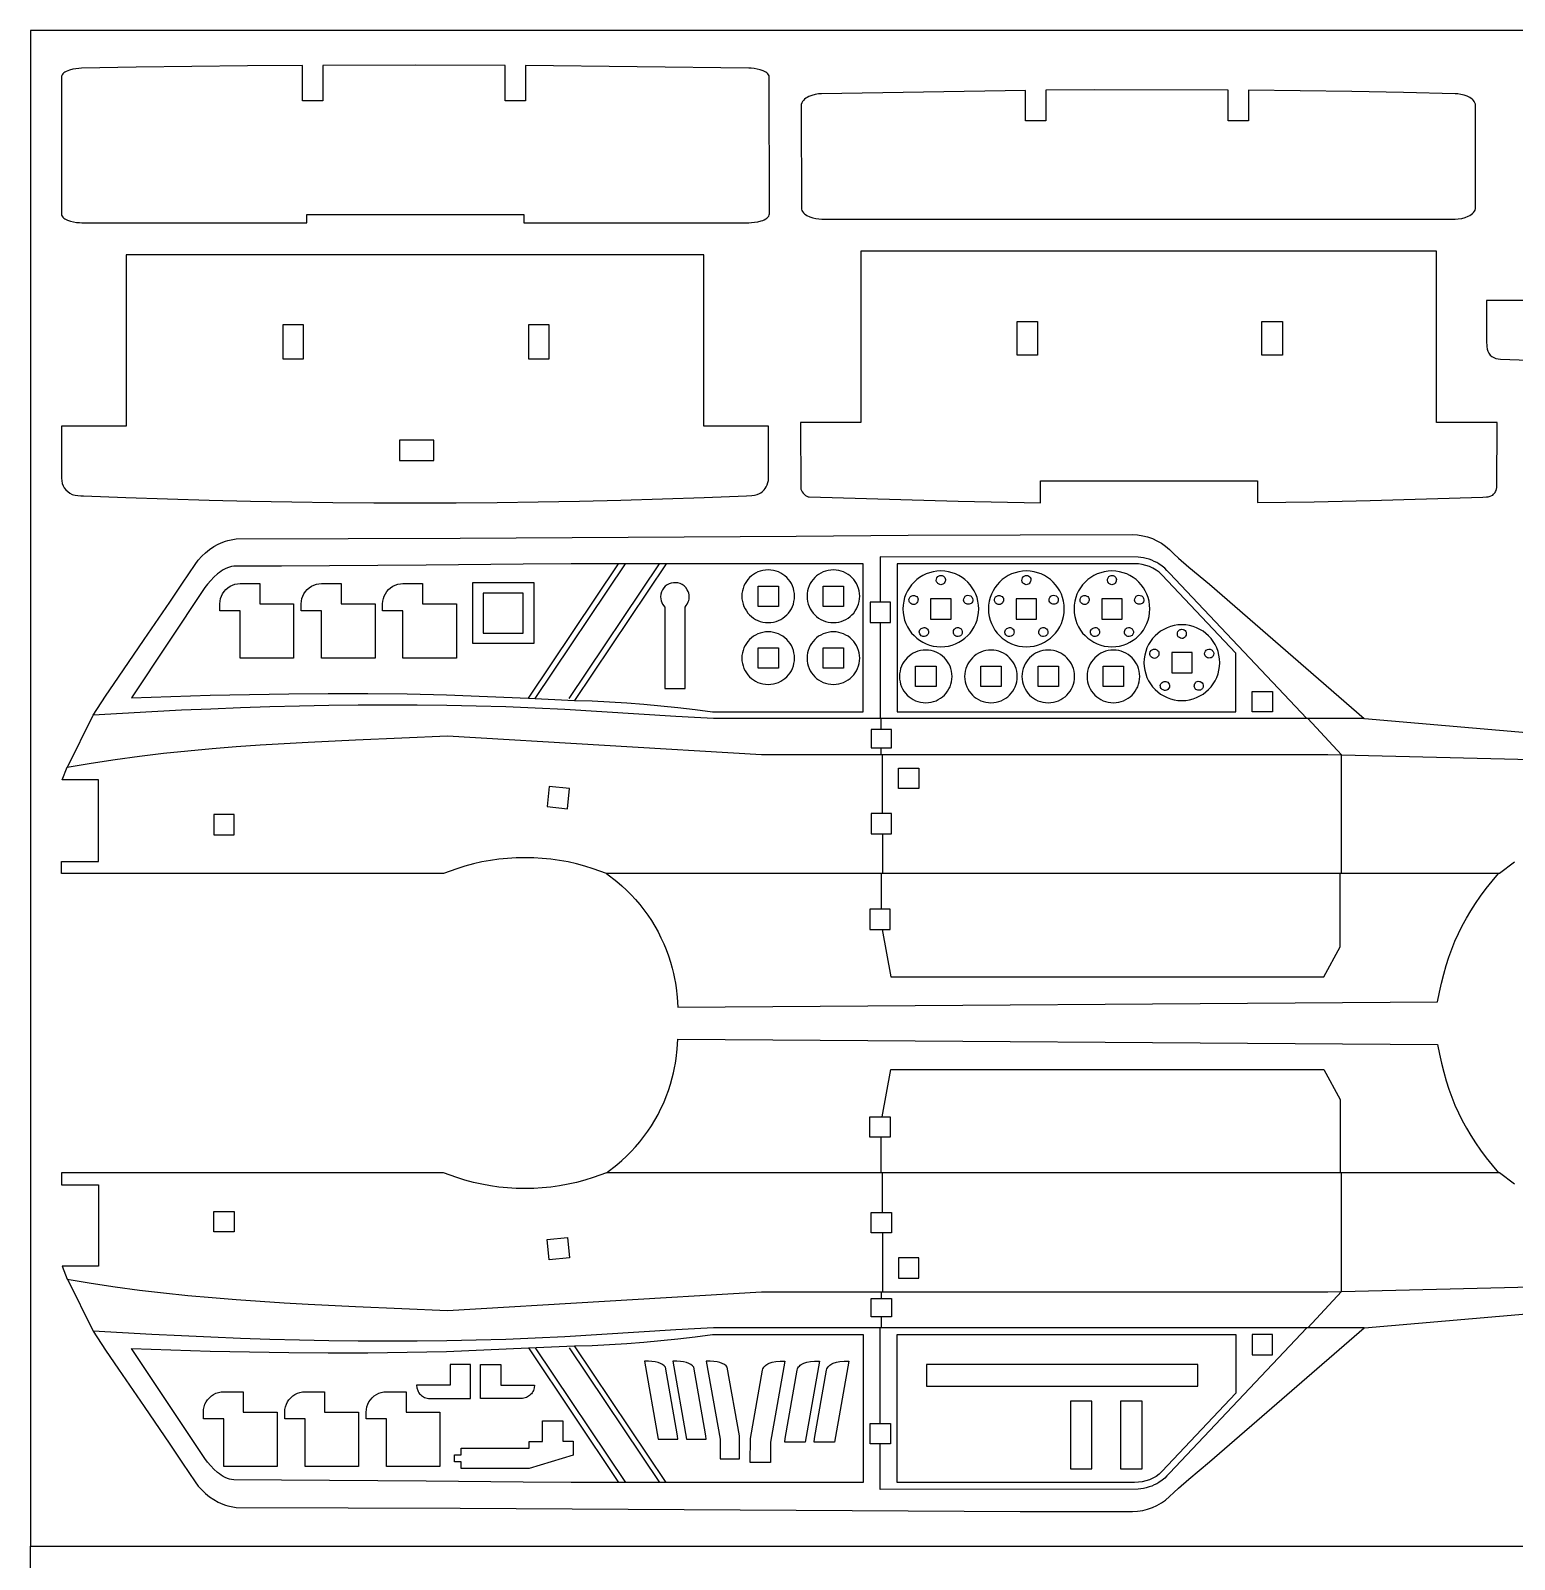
# Model space of a CAD drawing. Extents: x 592 to 1172, y 617 to 997.
# Drawn here: x 591.8 to 777.8, y 805.8 to 997.5 of the extents above; entities that cross this region are included whole.
import ezdxf

# ---------------------------------------------------------------- set-up
doc = ezdxf.new("R2010")
doc.units = 0
doc.layers.add('Default Layer', color=1, linetype='CONTINUOUS')

msp = doc.modelspace()

# ---------------------------------------------------------------- linework, layer by layer
at = {"layer": 'Default Layer'}
for points in [[(881.84, 997.47), (591.84, 997.47), (591.84, 807.47), (881.84, 807.47), (881.84, 997.47)], [(640.11, 993.11), (628.46, 993.09), (628.46, 988.65), (625.91, 988.65), (625.91, 993.07), (619.01, 993.03), (612.05, 992.97), (605.09, 992.88), (598.21, 992.75), (597.91, 992.73), (597.53, 992.69), (597.12, 992.61), (596.7, 992.5), (596.51, 992.43), (596.32, 992.35), (596.15, 992.26), (596, 992.15), (595.88, 992.03), (595.78, 991.9), (595.72, 991.76), (595.7, 991.6), (595.73, 974.33), (595.8, 974.19), (595.89, 974.07), (596.01, 973.96), (596.15, 973.86), (596.3, 973.78), (596.47, 973.7), (596.84, 973.57), (597.23, 973.48), (597.61, 973.42), (597.97, 973.39), (598.27, 973.37), (626.48, 973.37), (626.48, 974.41), (653.68, 974.41), (653.68, 973.37), (681.89, 973.37), (682.2, 973.39), (682.58, 973.43), (683, 973.5), (683.42, 973.61), (683.63, 973.68), (683.81, 973.76), (683.99, 973.86), (684.14, 973.96), (684.26, 974.08), (684.36, 974.21), (684.42, 974.35), (684.44, 974.51), (684.41, 991.78), (684.35, 991.92), (684.26, 992.04), (684.14, 992.15), (684.01, 992.25), (683.85, 992.34), (683.68, 992.41), (683.31, 992.54), (682.92, 992.64), (682.53, 992.7), (682.18, 992.74), (681.88, 992.75), (653.88, 993.07), (653.88, 988.65), (651.33, 988.65), (651.33, 993.09), (640.11, 993.11)], [(725.15, 990.02), (719.09, 989.99), (719.09, 986.17), (716.54, 986.17), (716.54, 989.97), (690.98, 989.55), (690.6, 989.52), (690.2, 989.45), (689.77, 989.34), (689.37, 989.19), (689.18, 989.09), (689, 988.98), (688.84, 988.85), (688.71, 988.72), (688.59, 988.57), (688.51, 988.4), (688.45, 988.22), (688.43, 988.02), (688.46, 975.1), (688.53, 974.93), (688.61, 974.78), (688.72, 974.64), (688.85, 974.51), (688.99, 974.4), (689.15, 974.29), (689.5, 974.12), (689.88, 973.99), (690.27, 973.9), (690.65, 973.85), (691, 973.83), (770.42, 973.83), (770.8, 973.86), (771.22, 973.92), (771.64, 974.03), (772.05, 974.19), (772.23, 974.29), (772.41, 974.4), (772.56, 974.52), (772.7, 974.66), (772.81, 974.81), (772.89, 974.97), (772.95, 975.15), (772.97, 975.35), (772.94, 988.26), (772.88, 988.43), (772.79, 988.58), (772.69, 988.72), (772.56, 988.85), (772.42, 988.96), (772.26, 989.07), (771.9, 989.24), (771.52, 989.37), (771.13, 989.47), (770.75, 989.53), (770.41, 989.55), (763.93, 989.7), (757.45, 989.81), (744.5, 989.99), (744.5, 986.17), (741.95, 986.17), (741.95, 989.99), (725.15, 990.02)], [(708.09, 938.46), (718.44, 938.29), (718.44, 941.01), (745.64, 941.01), (745.64, 938.3), (752.72, 938.41), (759.76, 938.56), (766.81, 938.76), (773.88, 938.99), (774.33, 939.01), (774.56, 939.04), (774.79, 939.09), (775.01, 939.19), (775.12, 939.25), (775.22, 939.34), (775.31, 939.43), (775.4, 939.55), (775.48, 939.68), (775.55, 939.83), (775.64, 940.18), (775.65, 948.32), (768.08, 948.32), (768.08, 969.82), (695.92, 969.82), (695.92, 948.32), (688.34, 948.32), (688.39, 940), (688.46, 939.81), (688.56, 939.63), (688.68, 939.47), (688.83, 939.32), (688.98, 939.2), (689.14, 939.11), (689.3, 939.04), (689.44, 939.02), (708.09, 938.46)], [(595.7, 941.37), (595.74, 941.02), (595.81, 940.7), (595.93, 940.41), (596.07, 940.14), (596.26, 939.9), (596.49, 939.69), (596.76, 939.5), (597.07, 939.33), (597.24, 939.26), (597.41, 939.22), (597.77, 939.17), (598.13, 939.15), (598.49, 939.14), (603.76, 938.94), (609, 938.76), (614.21, 938.61), (619.4, 938.49), (624.57, 938.4), (629.73, 938.33), (634.88, 938.29), (640.02, 938.28), (645.17, 938.29), (650.31, 938.33), (655.47, 938.4), (660.64, 938.49), (665.83, 938.61), (671.04, 938.76), (676.28, 938.94), (681.56, 939.14), (682.25, 939.18), (682.58, 939.22), (682.91, 939.31), (683.22, 939.44), (683.37, 939.53), (683.52, 939.63), (683.66, 939.76), (683.79, 939.91), (683.92, 940.07), (684.04, 940.27), (684.17, 940.53), (684.26, 940.8), (684.32, 941.08), (684.34, 941.37), (684.33, 947.87), (676.21, 947.87), (676.21, 969.37), (603.83, 969.37), (603.83, 947.87), (595.72, 947.87), (595.7, 941.37)], [(623.46, 956.32), (626.04, 956.32), (626.04, 960.57), (623.46, 960.57), (623.46, 956.32)], [(656.83, 960.57), (654.25, 960.57), (654.25, 956.32), (656.83, 956.32), (656.83, 960.57)], [(715.49, 961.02), (718.06, 961.02), (718.06, 956.77), (715.49, 956.77), (715.49, 961.02)], [(746.19, 961.02), (748.75, 961.02), (748.75, 956.77), (746.19, 956.77), (746.19, 961.02)], [(642.39, 943.59), (642.39, 946.14), (638.1, 946.14), (638.1, 943.59), (642.39, 943.59)], [(758.98, 911.24), (698.34, 911.24), (677.43, 911.24), (675.05, 911.35), (672.71, 911.48), (668.07, 911.78), (663.45, 912.08), (658.79, 912.36), (655.09, 912.55), (651.4, 912.69), (647.7, 912.8), (644, 912.87), (640.31, 912.91), (636.61, 912.92), (632.92, 912.9), (629.22, 912.86), (625.53, 912.78), (621.83, 912.68), (618.14, 912.56), (614.44, 912.42), (610.75, 912.26), (607.05, 912.08), (603.36, 911.88), (599.67, 911.67), (601.25, 914.04), (602.85, 916.41), (606.07, 921.12), (609.28, 925.83), (610.88, 928.19), (612.46, 930.56), (612.86, 931.09), (613.3, 931.57), (613.76, 932.02), (614.26, 932.42), (614.79, 932.78), (615.35, 933.09), (615.64, 933.22), (615.95, 933.35), (616.26, 933.46), (616.58, 933.55), (617.6, 933.76), (631.64, 933.78), (645.68, 933.84), (659.73, 933.92), (673.77, 934.02), (687.81, 934.11), (701.85, 934.2), (715.9, 934.25), (729.94, 934.28), (730.6, 934.24), (731.24, 934.14), (731.85, 933.99), (732.45, 933.78), (733.02, 933.52), (733.58, 933.2), (734.1, 932.83), (734.61, 932.4), (735.15, 931.89), (735.74, 931.35), (737.04, 930.22), (739.6, 928.06), (758.98, 911.24)], [(643.99, 914.22), (654.25, 913.77), (665.55, 930.64), (659.59, 930.62), (653.57, 930.59), (641.43, 930.47), (629.3, 930.36), (623.28, 930.32), (617.32, 930.31), (617.04, 930.27), (616.77, 930.21), (616.51, 930.12), (616.25, 930.01), (616, 929.87), (615.75, 929.72), (615.51, 929.55), (615.28, 929.37), (614.83, 928.97), (614.42, 928.53), (614.03, 928.08), (613.67, 927.64), (604.49, 913.82), (609.42, 914), (614.36, 914.15), (619.29, 914.26), (624.22, 914.33), (629.16, 914.37), (634.1, 914.36), (639.04, 914.31), (643.99, 914.22)], [(696.21, 930.64), (671.5, 930.64), (660.02, 913.5), (662.23, 913.44), (664.41, 913.34), (666.56, 913.2), (668.69, 913.03), (670.83, 912.84), (672.97, 912.61), (675.13, 912.36), (677.31, 912.09), (696.21, 912.09), (696.21, 930.64)], [(684.29, 929.86), (683.96, 929.85), (683.63, 929.8), (683.31, 929.71), (683.01, 929.6), (682.72, 929.46), (682.45, 929.3), (682.2, 929.11), (681.96, 928.9), (681.75, 928.66), (681.56, 928.41), (681.39, 928.14), (681.25, 927.85), (681.14, 927.54), (681.06, 927.23), (681.01, 926.9), (680.99, 926.56), (681.01, 926.23), (681.06, 925.9), (681.14, 925.58), (681.25, 925.28), (681.39, 924.99), (681.56, 924.72), (681.75, 924.46), (681.96, 924.23), (682.2, 924.02), (682.45, 923.83), (682.72, 923.66), (683.01, 923.52), (683.31, 923.41), (683.63, 923.33), (683.96, 923.28), (684.29, 923.26), (684.63, 923.28), (684.96, 923.33), (685.28, 923.41), (685.58, 923.52), (685.87, 923.66), (686.14, 923.83), (686.39, 924.02), (686.63, 924.23), (686.84, 924.46), (687.03, 924.72), (687.2, 924.99), (687.34, 925.28), (687.45, 925.58), (687.53, 925.9), (687.58, 926.23), (687.59, 926.56), (687.58, 926.9), (687.53, 927.23), (687.45, 927.54), (687.34, 927.85), (687.2, 928.14), (687.03, 928.41), (686.84, 928.66), (686.63, 928.9), (686.39, 929.11), (686.14, 929.3), (685.87, 929.46), (685.58, 929.6), (685.28, 929.71), (684.96, 929.8), (684.63, 929.85), (684.29, 929.86)], [(692.47, 929.86), (692.13, 929.85), (691.8, 929.8), (691.49, 929.71), (691.18, 929.6), (690.89, 929.46), (690.62, 929.3), (690.37, 929.11), (690.13, 928.9), (689.92, 928.66), (689.73, 928.41), (689.57, 928.14), (689.43, 927.85), (689.32, 927.54), (689.23, 927.23), (689.18, 926.9), (689.17, 926.56), (689.18, 926.23), (689.23, 925.9), (689.32, 925.58), (689.43, 925.28), (689.57, 924.99), (689.73, 924.72), (689.92, 924.46), (690.13, 924.23), (690.37, 924.02), (690.62, 923.83), (690.89, 923.66), (691.18, 923.52), (691.49, 923.41), (691.8, 923.33), (692.13, 923.28), (692.47, 923.26), (692.8, 923.28), (693.13, 923.33), (693.45, 923.41), (693.75, 923.52), (694.04, 923.66), (694.31, 923.83), (694.57, 924.02), (694.8, 924.23), (695.01, 924.46), (695.2, 924.72), (695.37, 924.99), (695.51, 925.28), (695.62, 925.58), (695.7, 925.9), (695.75, 926.23), (695.77, 926.56), (695.75, 926.9), (695.7, 927.23), (695.62, 927.54), (695.51, 927.85), (695.37, 928.14), (695.2, 928.41), (695.01, 928.66), (694.8, 928.9), (694.57, 929.11), (694.31, 929.3), (694.04, 929.46), (693.75, 929.6), (693.45, 929.71), (693.13, 929.8), (692.8, 929.85), (692.47, 929.86)], [(700.47, 912.09), (742.9, 912.09), (742.9, 919.44), (733.63, 929.24), (733.47, 929.41), (733.29, 929.57), (732.92, 929.85), (732.51, 930.09), (732.08, 930.28), (731.63, 930.43), (731.16, 930.54), (730.7, 930.61), (730.23, 930.64), (700.47, 930.64), (700.47, 912.09)], [(705.94, 929.73), (705.45, 929.7), (704.98, 929.63), (704.53, 929.51), (704.09, 929.35), (703.68, 929.15), (703.28, 928.91), (702.92, 928.64), (702.58, 928.33), (702.27, 928), (702, 927.63), (701.76, 927.24), (701.56, 926.82), (701.4, 926.39), (701.29, 925.93), (701.21, 925.46), (701.19, 924.98), (701.21, 924.49), (701.29, 924.02), (701.4, 923.56), (701.56, 923.13), (701.76, 922.71), (702, 922.32), (702.27, 921.95), (702.58, 921.62), (702.92, 921.31), (703.28, 921.04), (703.68, 920.8), (704.09, 920.6), (704.53, 920.44), (704.98, 920.32), (705.45, 920.25), (705.94, 920.23), (706.43, 920.25), (706.9, 920.32), (707.35, 920.44), (707.79, 920.6), (708.2, 920.8), (708.6, 921.04), (708.96, 921.31), (709.3, 921.62), (709.6, 921.95), (709.88, 922.32), (710.12, 922.71), (710.32, 923.13), (710.48, 923.56), (710.59, 924.02), (710.66, 924.49), (710.69, 924.98), (710.66, 925.46), (710.59, 925.93), (710.48, 926.39), (710.32, 926.82), (710.12, 927.24), (709.88, 927.63), (709.6, 928), (709.3, 928.33), (708.96, 928.64), (708.6, 928.91), (708.2, 929.15), (707.79, 929.35), (707.35, 929.51), (706.9, 929.63), (706.43, 929.7), (705.94, 929.73)], [(705.94, 929.73), (705.94, 929.73), (705.94, 929.73)], [(716.66, 929.73), (716.17, 929.7), (715.7, 929.63), (715.25, 929.51), (714.81, 929.35), (714.39, 929.15), (714, 928.91), (713.64, 928.64), (713.3, 928.33), (712.99, 928), (712.72, 927.63), (712.48, 927.24), (712.28, 926.82), (712.12, 926.39), (712.01, 925.93), (711.93, 925.46), (711.91, 924.98), (711.93, 924.49), (712.01, 924.02), (712.12, 923.56), (712.28, 923.13), (712.48, 922.71), (712.72, 922.32), (712.99, 921.95), (713.3, 921.62), (713.64, 921.31), (714, 921.04), (714.39, 920.8), (714.81, 920.6), (715.25, 920.44), (715.7, 920.32), (716.17, 920.25), (716.66, 920.23), (717.14, 920.25), (717.62, 920.32), (718.07, 920.44), (718.51, 920.6), (718.92, 920.8), (719.31, 921.04), (719.68, 921.31), (720.02, 921.62), (720.32, 921.95), (720.6, 922.32), (720.84, 922.71), (721.04, 923.13), (721.2, 923.56), (721.31, 924.02), (721.38, 924.49), (721.41, 924.98), (721.38, 925.46), (721.31, 925.93), (721.2, 926.39), (721.04, 926.82), (720.84, 927.24), (720.6, 927.63), (720.32, 928), (720.02, 928.33), (719.68, 928.64), (719.31, 928.91), (718.92, 929.15), (718.51, 929.35), (718.07, 929.51), (717.62, 929.63), (717.14, 929.7), (716.66, 929.73)], [(716.66, 929.73), (716.66, 929.73), (716.66, 929.73)], [(727.38, 929.73), (726.89, 929.7), (726.42, 929.63), (725.97, 929.51), (725.53, 929.35), (725.11, 929.15), (724.72, 928.91), (724.36, 928.64), (724.02, 928.33), (723.71, 928), (723.44, 927.63), (723.2, 927.24), (723, 926.82), (722.84, 926.39), (722.72, 925.93), (722.65, 925.46), (722.63, 924.98), (722.65, 924.49), (722.72, 924.02), (722.84, 923.56), (723, 923.13), (723.2, 922.71), (723.44, 922.32), (723.71, 921.95), (724.02, 921.62), (724.36, 921.31), (724.72, 921.04), (725.11, 920.8), (725.53, 920.6), (725.97, 920.44), (726.42, 920.32), (726.89, 920.25), (727.38, 920.23), (727.86, 920.25), (728.34, 920.32), (728.79, 920.44), (729.23, 920.6), (729.64, 920.8), (730.03, 921.04), (730.4, 921.31), (730.74, 921.62), (731.04, 921.95), (731.32, 922.32), (731.55, 922.71), (731.75, 923.13), (731.91, 923.56), (732.03, 924.02), (732.1, 924.49), (732.13, 924.98), (732.1, 925.46), (732.03, 925.93), (731.91, 926.39), (731.75, 926.82), (731.55, 927.24), (731.32, 927.63), (731.04, 928), (730.74, 928.33), (730.4, 928.64), (730.03, 928.91), (729.64, 929.15), (729.23, 929.35), (728.79, 929.51), (728.34, 929.63), (727.86, 929.7), (727.38, 929.73)], [(727.38, 929.73), (727.38, 929.73), (727.38, 929.73)], [(617.78, 928.13), (618.12, 928.15), (620.56, 928.15), (620.56, 925.6), (624.81, 925.6), (624.81, 918.8), (618.12, 918.8), (618.12, 924.75), (615.57, 924.75), (615.57, 925.6), (615.59, 925.94), (615.65, 926.26), (615.76, 926.58), (615.91, 926.88), (616.09, 927.16), (616.31, 927.41), (616.56, 927.63), (616.84, 927.81), (617.14, 927.96), (617.46, 928.07), (617.78, 928.13)], [(627.99, 928.13), (628.32, 928.15), (630.77, 928.15), (630.77, 925.6), (635.02, 925.6), (635.02, 918.8), (628.32, 918.8), (628.32, 924.75), (625.77, 924.75), (625.77, 925.6), (625.79, 925.94), (625.86, 926.26), (625.96, 926.58), (626.11, 926.88), (626.3, 927.16), (626.52, 927.41), (626.77, 927.63), (627.04, 927.81), (627.34, 927.96), (627.66, 928.07), (627.99, 928.13)], [(638.19, 928.13), (638.52, 928.15), (640.97, 928.15), (640.97, 925.6), (645.22, 925.6), (645.22, 918.8), (638.52, 918.8), (638.52, 924.75), (635.97, 924.75), (635.97, 925.6), (635.99, 925.94), (636.06, 926.26), (636.17, 926.58), (636.31, 926.88), (636.5, 927.16), (636.72, 927.41), (636.97, 927.63), (637.25, 927.81), (637.55, 927.96), (637.86, 928.07), (638.19, 928.13)], [(654.91, 920.62), (647.26, 920.62), (647.26, 928.27), (654.91, 928.27), (654.91, 920.62)], [(671.04, 925.57), (671.33, 925.2), (671.33, 915), (673.88, 914.99), (673.88, 925.2), (674.02, 925.38), (674.15, 925.58), (674.27, 925.85), (674.33, 926.01), (674.37, 926.18), (674.4, 926.36), (674.4, 926.55), (674.39, 926.74), (674.35, 926.95), (674.27, 927.16), (674.16, 927.38), (673.98, 927.65), (673.76, 927.87), (673.52, 928.04), (673.25, 928.16), (672.98, 928.23), (672.7, 928.26), (672.42, 928.25), (672.14, 928.2), (671.87, 928.11), (671.62, 927.98), (671.4, 927.81), (671.2, 927.61), (671.03, 927.37), (670.91, 927.1), (670.83, 926.8), (670.8, 926.48), (670.82, 926.23), (670.88, 926), (670.95, 925.79), (671.04, 925.57)], [(683.02, 927.84), (685.57, 927.84), (685.57, 925.29), (683.02, 925.29), (683.02, 927.84)], [(691.19, 927.84), (693.74, 927.84), (693.74, 925.29), (691.19, 925.29), (691.19, 927.84)], [(705.94, 929.17), (706.11, 929.14), (706.25, 929.08), (706.36, 929), (706.43, 928.91), (706.48, 928.79), (706.5, 928.68), (706.5, 928.55), (706.47, 928.43), (706.42, 928.32), (706.35, 928.21), (706.27, 928.13), (706.17, 928.06), (706.05, 928.02), (705.93, 928.01), (705.79, 928.04), (705.64, 928.11), (705.57, 928.16), (705.5, 928.23), (705.41, 928.38), (705.37, 928.55), (705.39, 928.72), (705.45, 928.88), (705.56, 929.02), (705.64, 929.08), (705.73, 929.12), (705.83, 929.15), (705.94, 929.17)], [(716.66, 929.17), (716.83, 929.14), (716.97, 929.08), (717.08, 929), (717.15, 928.91), (717.2, 928.79), (717.22, 928.68), (717.22, 928.55), (717.19, 928.43), (717.14, 928.32), (717.07, 928.21), (716.99, 928.13), (716.89, 928.06), (716.77, 928.02), (716.65, 928.01), (716.51, 928.04), (716.36, 928.11), (716.29, 928.16), (716.22, 928.23), (716.13, 928.38), (716.09, 928.55), (716.11, 928.72), (716.17, 928.88), (716.28, 929.02), (716.36, 929.08), (716.45, 929.12), (716.55, 929.15), (716.66, 929.17)], [(727.38, 929.17), (727.55, 929.14), (727.69, 929.08), (727.79, 929), (727.87, 928.91), (727.92, 928.79), (727.94, 928.68), (727.93, 928.55), (727.91, 928.43), (727.86, 928.32), (727.79, 928.21), (727.71, 928.13), (727.61, 928.06), (727.49, 928.02), (727.37, 928.01), (727.23, 928.04), (727.08, 928.11), (727.01, 928.16), (726.94, 928.23), (726.85, 928.38), (726.81, 928.55), (726.83, 928.72), (726.89, 928.88), (727, 929.02), (727.08, 929.08), (727.17, 929.12), (727.27, 929.15), (727.38, 929.17)], [(653.58, 926.95), (648.58, 926.95), (648.58, 921.95), (653.58, 921.95), (653.58, 926.95)], [(699.61, 925.8), (697.06, 925.8), (697.06, 923.25), (699.61, 923.25), (699.61, 925.8)], [(702.63, 926.66), (702.79, 926.59), (702.91, 926.51), (703, 926.42), (703.05, 926.31), (703.08, 926.19), (703.07, 926.07), (703.05, 925.96), (703, 925.84), (702.93, 925.74), (702.85, 925.65), (702.75, 925.58), (702.64, 925.54), (702.53, 925.52), (702.41, 925.52), (702.28, 925.57), (702.16, 925.65), (702.08, 925.73), (702.02, 925.81), (701.98, 925.89), (701.95, 925.98), (701.94, 926.16), (701.99, 926.33), (702.08, 926.48), (702.15, 926.54), (702.22, 926.59), (702.31, 926.63), (702.41, 926.66), (702.51, 926.67), (702.63, 926.66)], [(704.66, 926.25), (704.66, 923.7), (707.21, 923.7), (707.21, 926.25), (704.66, 926.25)], [(709.91, 926.29), (709.94, 926.12), (709.93, 925.97), (709.89, 925.84), (709.82, 925.74), (709.73, 925.66), (709.62, 925.6), (709.5, 925.57), (709.38, 925.56), (709.25, 925.57), (709.14, 925.6), (709.03, 925.65), (708.93, 925.73), (708.86, 925.82), (708.81, 925.94), (708.79, 926.08), (708.81, 926.24), (708.84, 926.33), (708.89, 926.41), (709, 926.55), (709.15, 926.64), (709.32, 926.68), (709.49, 926.67), (709.66, 926.6), (709.73, 926.55), (709.8, 926.48), (709.86, 926.39), (709.91, 926.29)], [(713.35, 926.66), (713.51, 926.59), (713.63, 926.51), (713.72, 926.42), (713.77, 926.31), (713.8, 926.19), (713.79, 926.07), (713.77, 925.96), (713.72, 925.84), (713.65, 925.74), (713.57, 925.65), (713.47, 925.58), (713.36, 925.54), (713.25, 925.52), (713.13, 925.52), (713, 925.57), (712.87, 925.65), (712.8, 925.73), (712.74, 925.81), (712.7, 925.89), (712.67, 925.98), (712.66, 926.16), (712.71, 926.33), (712.8, 926.48), (712.87, 926.54), (712.94, 926.59), (713.03, 926.63), (713.13, 926.66), (713.23, 926.67), (713.35, 926.66)], [(715.38, 926.25), (715.38, 923.7), (717.93, 923.7), (717.93, 926.25), (715.38, 926.25)], [(720.63, 926.29), (720.66, 926.12), (720.65, 925.97), (720.6, 925.84), (720.54, 925.74), (720.45, 925.66), (720.34, 925.6), (720.22, 925.57), (720.1, 925.56), (719.97, 925.57), (719.86, 925.6), (719.75, 925.65), (719.65, 925.73), (719.58, 925.82), (719.53, 925.94), (719.51, 926.08), (719.53, 926.24), (719.56, 926.33), (719.6, 926.41), (719.72, 926.55), (719.87, 926.64), (720.04, 926.68), (720.21, 926.67), (720.38, 926.6), (720.45, 926.55), (720.52, 926.48), (720.58, 926.39), (720.63, 926.29)], [(724.06, 926.66), (724.22, 926.59), (724.35, 926.51), (724.43, 926.42), (724.49, 926.31), (724.51, 926.19), (724.51, 926.07), (724.49, 925.96), (724.44, 925.84), (724.37, 925.74), (724.29, 925.65), (724.19, 925.58), (724.08, 925.54), (723.97, 925.52), (723.84, 925.52), (723.72, 925.57), (723.59, 925.65), (723.52, 925.73), (723.46, 925.81), (723.42, 925.89), (723.39, 925.98), (723.38, 926.16), (723.43, 926.33), (723.52, 926.48), (723.59, 926.54), (723.66, 926.59), (723.75, 926.63), (723.85, 926.66), (723.95, 926.67), (724.06, 926.66)], [(726.1, 926.25), (726.1, 923.7), (728.65, 923.7), (728.65, 926.25), (726.1, 926.25)], [(731.35, 926.29), (731.38, 926.12), (731.37, 925.97), (731.32, 925.84), (731.26, 925.74), (731.17, 925.66), (731.06, 925.6), (730.94, 925.57), (730.82, 925.56), (730.69, 925.57), (730.57, 925.6), (730.47, 925.65), (730.37, 925.73), (730.3, 925.82), (730.25, 925.94), (730.23, 926.08), (730.25, 926.24), (730.28, 926.33), (730.32, 926.41), (730.44, 926.55), (730.59, 926.64), (730.76, 926.68), (730.93, 926.67), (731.1, 926.6), (731.17, 926.55), (731.24, 926.48), (731.3, 926.39), (731.35, 926.29)], [(684.29, 922.1), (683.96, 922.08), (683.63, 922.03), (683.31, 921.95), (683.01, 921.84), (682.72, 921.7), (682.45, 921.54), (682.2, 921.35), (681.96, 921.14), (681.75, 920.9), (681.56, 920.65), (681.39, 920.37), (681.25, 920.09), (681.14, 919.78), (681.06, 919.47), (681.01, 919.14), (680.99, 918.8), (681.01, 918.46), (681.06, 918.14), (681.14, 917.82), (681.25, 917.52), (681.39, 917.23), (681.56, 916.96), (681.75, 916.7), (681.96, 916.47), (682.2, 916.26), (682.45, 916.07), (682.72, 915.9), (683.01, 915.76), (683.31, 915.65), (683.63, 915.57), (683.96, 915.52), (684.29, 915.5), (684.63, 915.52), (684.96, 915.57), (685.28, 915.65), (685.58, 915.76), (685.87, 915.9), (686.14, 916.07), (686.39, 916.26), (686.63, 916.47), (686.84, 916.7), (687.03, 916.96), (687.2, 917.23), (687.34, 917.52), (687.45, 917.82), (687.53, 918.14), (687.58, 918.46), (687.59, 918.8), (687.58, 919.14), (687.53, 919.47), (687.45, 919.78), (687.34, 920.09), (687.2, 920.37), (687.03, 920.65), (686.84, 920.9), (686.63, 921.14), (686.39, 921.35), (686.14, 921.54), (685.87, 921.7), (685.58, 921.84), (685.28, 921.95), (684.96, 922.03), (684.63, 922.08), (684.29, 922.1)], [(692.47, 922.1), (692.13, 922.08), (691.8, 922.03), (691.49, 921.95), (691.18, 921.84), (690.89, 921.7), (690.62, 921.54), (690.37, 921.35), (690.13, 921.14), (689.92, 920.9), (689.73, 920.65), (689.57, 920.37), (689.43, 920.09), (689.32, 919.78), (689.23, 919.47), (689.18, 919.14), (689.17, 918.8), (689.18, 918.46), (689.23, 918.14), (689.32, 917.82), (689.43, 917.52), (689.57, 917.23), (689.73, 916.96), (689.92, 916.7), (690.13, 916.47), (690.37, 916.26), (690.62, 916.07), (690.89, 915.9), (691.18, 915.76), (691.49, 915.65), (691.8, 915.57), (692.13, 915.52), (692.47, 915.5), (692.8, 915.52), (693.13, 915.57), (693.45, 915.65), (693.75, 915.76), (694.04, 915.9), (694.31, 916.07), (694.57, 916.26), (694.8, 916.47), (695.01, 916.7), (695.2, 916.96), (695.37, 917.23), (695.51, 917.52), (695.62, 917.82), (695.7, 918.14), (695.75, 918.46), (695.77, 918.8), (695.75, 919.14), (695.7, 919.47), (695.62, 919.78), (695.51, 920.09), (695.37, 920.37), (695.2, 920.65), (695.01, 920.9), (694.8, 921.14), (694.57, 921.35), (694.31, 921.54), (694.04, 921.7), (693.75, 921.84), (693.45, 921.95), (693.13, 922.03), (692.8, 922.08), (692.47, 922.1)], [(703.49, 921.6), (703.37, 921.73), (703.29, 921.85), (703.25, 921.98), (703.24, 922.1), (703.27, 922.22), (703.32, 922.33), (703.4, 922.42), (703.49, 922.51), (703.6, 922.57), (703.71, 922.62), (703.83, 922.64), (703.95, 922.63), (704.07, 922.6), (704.17, 922.53), (704.27, 922.43), (704.35, 922.29), (704.38, 922.19), (704.39, 922.1), (704.37, 921.93), (704.31, 921.77), (704.19, 921.64), (704.05, 921.54), (703.88, 921.5), (703.78, 921.5), (703.69, 921.52), (703.59, 921.55), (703.49, 921.6)], [(708.28, 921.54), (708.1, 921.51), (707.94, 921.52), (707.81, 921.56), (707.71, 921.62), (707.62, 921.71), (707.56, 921.81), (707.52, 921.92), (707.51, 922.04), (707.52, 922.16), (707.54, 922.28), (707.59, 922.39), (707.66, 922.48), (707.76, 922.56), (707.87, 922.62), (708, 922.64), (708.15, 922.63), (708.25, 922.61), (708.33, 922.57), (708.48, 922.47), (708.58, 922.32), (708.63, 922.16), (708.63, 921.99), (708.61, 921.9), (708.57, 921.82), (708.52, 921.74), (708.46, 921.66), (708.38, 921.6), (708.28, 921.54)], [(714.21, 921.6), (714.08, 921.73), (714.01, 921.85), (713.97, 921.98), (713.96, 922.1), (713.99, 922.22), (714.04, 922.33), (714.12, 922.42), (714.21, 922.51), (714.32, 922.57), (714.43, 922.62), (714.55, 922.64), (714.67, 922.63), (714.79, 922.6), (714.89, 922.53), (714.99, 922.43), (715.07, 922.29), (715.1, 922.19), (715.11, 922.1), (715.09, 921.93), (715.03, 921.77), (714.91, 921.64), (714.77, 921.54), (714.6, 921.5), (714.5, 921.5), (714.41, 921.52), (714.31, 921.55), (714.21, 921.6)], [(719, 921.54), (718.82, 921.51), (718.66, 921.52), (718.53, 921.56), (718.43, 921.62), (718.34, 921.71), (718.28, 921.81), (718.24, 921.92), (718.23, 922.04), (718.23, 922.16), (718.26, 922.28), (718.31, 922.39), (718.38, 922.48), (718.48, 922.56), (718.59, 922.62), (718.72, 922.64), (718.87, 922.63), (718.97, 922.61), (719.05, 922.57), (719.2, 922.47), (719.29, 922.32), (719.35, 922.16), (719.35, 921.99), (719.33, 921.9), (719.29, 921.82), (719.24, 921.74), (719.18, 921.66), (719.09, 921.6), (719, 921.54)], [(724.93, 921.6), (724.8, 921.73), (724.72, 921.85), (724.69, 921.98), (724.68, 922.1), (724.71, 922.22), (724.76, 922.33), (724.84, 922.42), (724.93, 922.51), (725.03, 922.57), (725.15, 922.62), (725.27, 922.64), (725.39, 922.63), (725.51, 922.6), (725.61, 922.53), (725.71, 922.43), (725.79, 922.29), (725.82, 922.19), (725.83, 922.1), (725.81, 921.93), (725.74, 921.77), (725.63, 921.64), (725.49, 921.54), (725.32, 921.5), (725.22, 921.5), (725.13, 921.52), (725.03, 921.55), (724.93, 921.6)], [(729.72, 921.54), (729.54, 921.51), (729.38, 921.52), (729.25, 921.56), (729.15, 921.62), (729.06, 921.71), (729, 921.81), (728.96, 921.92), (728.95, 922.04), (728.95, 922.16), (728.98, 922.28), (729.03, 922.39), (729.1, 922.48), (729.19, 922.56), (729.31, 922.62), (729.44, 922.64), (729.59, 922.63), (729.69, 922.61), (729.77, 922.57), (729.91, 922.47), (730.01, 922.32), (730.07, 922.16), (730.07, 921.99), (730.05, 921.9), (730.01, 921.82), (729.96, 921.74), (729.9, 921.66), (729.81, 921.6), (729.72, 921.54)], [(736.14, 922.98), (735.66, 922.96), (735.18, 922.89), (734.73, 922.77), (734.29, 922.61), (733.88, 922.41), (733.49, 922.17), (733.12, 921.9), (732.78, 921.59), (732.48, 921.25), (732.2, 920.89), (731.97, 920.5), (731.77, 920.08), (731.61, 919.65), (731.49, 919.19), (731.42, 918.72), (731.39, 918.23), (731.42, 917.75), (731.49, 917.28), (731.61, 916.82), (731.77, 916.38), (731.97, 915.97), (732.2, 915.58), (732.48, 915.21), (732.78, 914.87), (733.12, 914.57), (733.49, 914.29), (733.88, 914.06), (734.29, 913.86), (734.73, 913.7), (735.18, 913.58), (735.66, 913.51), (736.14, 913.48), (736.63, 913.51), (737.1, 913.58), (737.55, 913.7), (737.99, 913.86), (738.41, 914.06), (738.8, 914.29), (739.16, 914.57), (739.5, 914.87), (739.81, 915.21), (740.08, 915.58), (740.32, 915.97), (740.52, 916.38), (740.68, 916.82), (740.8, 917.28), (740.87, 917.75), (740.89, 918.23), (740.87, 918.72), (740.8, 919.19), (740.68, 919.65), (740.52, 920.08), (740.32, 920.5), (740.08, 920.89), (739.81, 921.25), (739.5, 921.59), (739.16, 921.9), (738.8, 922.17), (738.41, 922.41), (737.99, 922.61), (737.55, 922.77), (737.1, 922.89), (736.63, 922.96), (736.14, 922.98)], [(736.14, 922.42), (736.31, 922.39), (736.45, 922.34), (736.56, 922.26), (736.63, 922.16), (736.68, 922.05), (736.7, 921.93), (736.7, 921.81), (736.67, 921.69), (736.62, 921.57), (736.56, 921.47), (736.47, 921.38), (736.37, 921.32), (736.26, 921.28), (736.13, 921.27), (735.99, 921.3), (735.85, 921.37), (735.77, 921.42), (735.7, 921.49), (735.61, 921.64), (735.58, 921.81), (735.59, 921.98), (735.65, 922.14), (735.77, 922.28), (735.84, 922.33), (735.93, 922.38), (736.03, 922.41), (736.14, 922.42)], [(736.14, 922.98), (736.14, 922.98), (736.14, 922.98)], [(683.02, 920.08), (685.57, 920.08), (685.57, 917.53), (683.02, 917.53), (683.02, 920.08)], [(691.19, 920.08), (693.74, 920.08), (693.74, 917.53), (691.19, 917.53), (691.19, 920.08)], [(732.83, 919.91), (732.99, 919.85), (733.11, 919.77), (733.2, 919.67), (733.25, 919.56), (733.28, 919.45), (733.28, 919.33), (733.25, 919.21), (733.2, 919.1), (733.14, 919), (733.05, 918.91), (732.96, 918.84), (732.85, 918.79), (732.73, 918.77), (732.61, 918.78), (732.48, 918.83), (732.36, 918.91), (732.28, 918.98), (732.22, 919.06), (732.18, 919.15), (732.15, 919.24), (732.14, 919.42), (732.19, 919.59), (732.29, 919.74), (732.35, 919.8), (732.43, 919.85), (732.51, 919.89), (732.61, 919.91), (732.72, 919.92), (732.83, 919.91)], [(740.11, 919.55), (740.14, 919.37), (740.13, 919.22), (740.09, 919.1), (740.02, 919), (739.93, 918.92), (739.82, 918.86), (739.7, 918.83), (739.58, 918.81), (739.46, 918.82), (739.34, 918.86), (739.23, 918.91), (739.14, 918.99), (739.06, 919.08), (739.01, 919.2), (739, 919.34), (739.02, 919.5), (739.05, 919.59), (739.09, 919.67), (739.21, 919.8), (739.35, 919.89), (739.52, 919.93), (739.69, 919.92), (739.86, 919.86), (739.93, 919.8), (740, 919.73), (740.06, 919.65), (740.11, 919.55)], [(704.05, 919.81), (703.71, 919.79), (703.39, 919.74), (703.07, 919.66), (702.77, 919.55), (702.48, 919.41), (702.21, 919.25), (701.95, 919.06), (701.72, 918.84), (701.5, 918.61), (701.31, 918.35), (701.15, 918.08), (701.01, 917.79), (700.9, 917.49), (700.82, 917.17), (700.77, 916.85), (700.75, 916.51), (700.77, 916.17), (700.82, 915.84), (700.9, 915.53), (701.01, 915.22), (701.15, 914.94), (701.31, 914.66), (701.5, 914.41), (701.72, 914.18), (701.95, 913.96), (702.21, 913.77), (702.48, 913.61), (702.77, 913.47), (703.07, 913.36), (703.39, 913.28), (703.71, 913.23), (704.05, 913.21), (704.39, 913.23), (704.72, 913.28), (705.03, 913.36), (705.34, 913.47), (705.62, 913.61), (705.9, 913.77), (706.15, 913.96), (706.38, 914.18), (706.6, 914.41), (706.79, 914.66), (706.95, 914.94), (707.09, 915.22), (707.2, 915.53), (707.28, 915.84), (707.33, 916.17), (707.35, 916.51), (707.33, 916.85), (707.28, 917.17), (707.2, 917.49), (707.09, 917.79), (706.95, 918.08), (706.79, 918.35), (706.6, 918.61), (706.38, 918.84), (706.15, 919.06), (705.9, 919.25), (705.62, 919.41), (705.34, 919.55), (705.03, 919.66), (704.72, 919.74), (704.39, 919.79), (704.05, 919.81)], [(712.22, 919.81), (711.89, 919.79), (711.56, 919.74), (711.24, 919.66), (710.94, 919.55), (710.65, 919.41), (710.38, 919.25), (710.12, 919.06), (709.89, 918.84), (709.68, 918.61), (709.49, 918.35), (709.32, 918.08), (709.18, 917.79), (709.07, 917.49), (708.99, 917.17), (708.94, 916.85), (708.92, 916.51), (708.94, 916.17), (708.99, 915.84), (709.07, 915.53), (709.18, 915.22), (709.32, 914.94), (709.49, 914.66), (709.68, 914.41), (709.89, 914.18), (710.12, 913.96), (710.38, 913.77), (710.65, 913.61), (710.94, 913.47), (711.24, 913.36), (711.56, 913.28), (711.89, 913.23), (712.22, 913.21), (712.56, 913.23), (712.89, 913.28), (713.2, 913.36), (713.51, 913.47), (713.8, 913.61), (714.07, 913.77), (714.32, 913.96), (714.56, 914.18), (714.77, 914.41), (714.96, 914.66), (715.12, 914.94), (715.26, 915.22), (715.37, 915.53), (715.46, 915.84), (715.51, 916.17), (715.52, 916.51), (715.51, 916.85), (715.46, 917.17), (715.37, 917.49), (715.26, 917.79), (715.12, 918.08), (714.96, 918.35), (714.77, 918.61), (714.56, 918.84), (714.32, 919.06), (714.07, 919.25), (713.8, 919.41), (713.51, 919.55), (713.2, 919.66), (712.89, 919.74), (712.56, 919.79), (712.22, 919.81)], [(719.4, 919.81), (719.06, 919.79), (718.73, 919.74), (718.42, 919.66), (718.11, 919.55), (717.82, 919.41), (717.55, 919.25), (717.3, 919.06), (717.06, 918.84), (716.85, 918.61), (716.66, 918.35), (716.49, 918.08), (716.36, 917.79), (716.24, 917.49), (716.16, 917.17), (716.11, 916.85), (716.1, 916.51), (716.11, 916.17), (716.16, 915.84), (716.24, 915.53), (716.36, 915.22), (716.49, 914.94), (716.66, 914.66), (716.85, 914.41), (717.06, 914.18), (717.3, 913.96), (717.55, 913.77), (717.82, 913.61), (718.11, 913.47), (718.42, 913.36), (718.73, 913.28), (719.06, 913.23), (719.4, 913.21), (719.73, 913.23), (720.06, 913.28), (720.38, 913.36), (720.68, 913.47), (720.97, 913.61), (721.24, 913.77), (721.5, 913.96), (721.73, 914.18), (721.94, 914.41), (722.13, 914.66), (722.3, 914.94), (722.44, 915.22), (722.55, 915.53), (722.63, 915.84), (722.68, 916.17), (722.7, 916.51), (722.68, 916.85), (722.63, 917.17), (722.55, 917.49), (722.44, 917.79), (722.3, 918.08), (722.13, 918.35), (721.94, 918.61), (721.73, 918.84), (721.5, 919.06), (721.24, 919.25), (720.97, 919.41), (720.68, 919.55), (720.38, 919.66), (720.06, 919.74), (719.73, 919.79), (719.4, 919.81)], [(727.57, 919.81), (727.23, 919.79), (726.9, 919.74), (726.59, 919.66), (726.28, 919.55), (726, 919.41), (725.72, 919.25), (725.47, 919.06), (725.24, 918.84), (725.02, 918.61), (724.83, 918.35), (724.67, 918.08), (724.53, 917.79), (724.42, 917.49), (724.34, 917.17), (724.29, 916.85), (724.27, 916.51), (724.29, 916.17), (724.34, 915.84), (724.42, 915.53), (724.53, 915.22), (724.67, 914.94), (724.83, 914.66), (725.02, 914.41), (725.24, 914.18), (725.47, 913.96), (725.72, 913.77), (726, 913.61), (726.28, 913.47), (726.59, 913.36), (726.9, 913.28), (727.23, 913.23), (727.57, 913.21), (727.91, 913.23), (728.23, 913.28), (728.55, 913.36), (728.85, 913.47), (729.14, 913.61), (729.41, 913.77), (729.67, 913.96), (729.9, 914.18), (730.12, 914.41), (730.31, 914.66), (730.47, 914.94), (730.61, 915.22), (730.72, 915.53), (730.8, 915.84), (730.85, 916.17), (730.87, 916.51), (730.85, 916.85), (730.8, 917.17), (730.72, 917.49), (730.61, 917.79), (730.47, 918.08), (730.31, 918.35), (730.12, 918.61), (729.9, 918.84), (729.67, 919.06), (729.41, 919.25), (729.14, 919.41), (728.85, 919.55), (728.55, 919.66), (728.23, 919.74), (727.91, 919.79), (727.57, 919.81)], [(734.87, 919.51), (734.87, 916.96), (737.42, 916.96), (737.42, 919.51), (734.87, 919.51)], [(702.78, 917.78), (705.33, 917.78), (705.33, 915.23), (702.78, 915.23), (702.78, 917.78)], [(710.95, 917.78), (713.5, 917.78), (713.5, 915.23), (710.95, 915.23), (710.95, 917.78)], [(718.12, 917.78), (720.67, 917.78), (720.67, 915.23), (718.12, 915.23), (718.12, 917.78)], [(726.29, 917.78), (728.84, 917.78), (728.84, 915.23), (726.29, 915.23), (726.29, 917.78)], [(733.69, 914.86), (733.57, 914.98), (733.49, 915.11), (733.45, 915.24), (733.44, 915.36), (733.47, 915.48), (733.52, 915.59), (733.6, 915.68), (733.69, 915.76), (733.8, 915.83), (733.91, 915.87), (734.03, 915.89), (734.15, 915.89), (734.27, 915.85), (734.38, 915.79), (734.47, 915.68), (734.55, 915.54), (734.58, 915.45), (734.59, 915.36), (734.58, 915.18), (734.51, 915.02), (734.4, 914.89), (734.25, 914.8), (734.08, 914.76), (733.99, 914.76), (733.89, 914.77), (733.79, 914.81), (733.69, 914.86)], [(738.48, 914.8), (738.3, 914.77), (738.15, 914.78), (738.02, 914.81), (737.91, 914.88), (737.83, 914.96), (737.77, 915.06), (737.73, 915.18), (737.71, 915.3), (737.72, 915.42), (737.75, 915.54), (737.8, 915.64), (737.87, 915.74), (737.96, 915.82), (738.07, 915.87), (738.2, 915.9), (738.36, 915.89), (738.45, 915.87), (738.54, 915.83), (738.68, 915.72), (738.78, 915.58), (738.83, 915.42), (738.83, 915.24), (738.81, 915.16), (738.78, 915.07), (738.73, 914.99), (738.66, 914.92), (738.58, 914.86), (738.48, 914.8)], [(747.5, 912.09), (744.95, 912.09), (744.95, 914.64), (747.5, 914.64), (747.5, 912.09)], [(697.19, 907.57), (699.74, 907.57), (699.74, 909.86), (697.19, 909.86), (697.19, 907.57)], [(703.17, 905.02), (703.17, 902.47), (700.62, 902.47), (700.62, 905.02), (703.17, 905.02)], [(656.85, 902.73), (656.59, 900.19), (659.13, 899.93), (659.39, 902.46), (656.85, 902.73)], [(614.79, 896.67), (617.34, 896.67), (617.34, 899.22), (614.79, 899.22), (614.79, 896.67)], [(697.19, 896.79), (699.74, 896.79), (699.74, 899.34), (697.19, 899.34), (697.19, 896.79)], [(699.6, 887.35), (697.05, 887.35), (697.05, 884.8), (699.6, 884.8), (699.6, 887.35)], [(699.6, 858.75), (697.05, 858.75), (697.05, 861.3), (699.6, 861.3), (699.6, 858.75)], [(614.79, 849.43), (617.34, 849.43), (617.34, 846.88), (614.79, 846.88), (614.79, 849.43)], [(697.19, 849.31), (699.74, 849.31), (699.74, 846.76), (697.19, 846.76), (697.19, 849.31)], [(656.85, 843.37), (656.59, 845.91), (659.13, 846.17), (659.39, 843.63), (656.85, 843.37)], [(703.17, 841.07), (703.17, 843.62), (700.62, 843.62), (700.62, 841.07), (703.17, 841.07)], [(697.19, 838.53), (699.74, 838.53), (699.74, 836.24), (697.19, 836.24), (697.19, 838.53)], [(758.98, 834.86), (698.34, 834.86), (677.43, 834.86), (675.05, 834.75), (672.71, 834.62), (668.07, 834.32), (663.45, 834.02), (658.79, 833.73), (655.09, 833.55), (651.4, 833.41), (647.7, 833.3), (644, 833.23), (640.31, 833.18), (636.61, 833.17), (632.92, 833.19), (629.22, 833.24), (625.53, 833.32), (621.83, 833.41), (618.14, 833.53), (614.44, 833.68), (610.75, 833.84), (607.05, 834.02), (603.36, 834.21), (599.67, 834.42), (601.25, 832.05), (602.85, 829.69), (606.07, 824.98), (609.28, 820.27), (610.88, 817.91), (612.46, 815.54), (612.86, 815.01), (613.3, 814.53), (613.76, 814.08), (614.26, 813.68), (614.79, 813.32), (615.35, 813.01), (615.64, 812.88), (615.95, 812.75), (616.26, 812.64), (616.58, 812.54), (617.6, 812.34), (631.64, 812.31), (645.68, 812.26), (659.73, 812.17), (673.77, 812.08), (687.81, 811.98), (701.85, 811.9), (715.9, 811.84), (729.94, 811.82), (730.6, 811.86), (731.24, 811.96), (731.85, 812.11), (732.45, 812.32), (733.02, 812.58), (733.58, 812.9), (734.1, 813.27), (734.61, 813.7), (735.15, 814.21), (735.74, 814.75), (737.04, 815.88), (739.6, 818.04), (758.98, 834.86)], [(696.21, 815.46), (671.5, 815.46), (660.02, 832.59), (662.23, 832.66), (664.41, 832.76), (666.56, 832.9), (668.69, 833.06), (670.83, 833.26), (672.97, 833.49), (675.13, 833.74), (677.31, 834.01), (696.21, 834.01), (696.21, 815.46)], [(700.47, 834.01), (742.9, 834.01), (742.9, 826.66), (733.63, 816.86), (733.47, 816.69), (733.29, 816.53), (732.92, 816.24), (732.51, 816.01), (732.08, 815.81), (731.63, 815.66), (731.16, 815.56), (730.7, 815.49), (730.23, 815.46), (700.47, 815.46), (700.47, 834.01)], [(747.5, 834.01), (744.95, 834.01), (744.95, 831.46), (747.5, 831.46), (747.5, 834.01)], [(643.99, 831.88), (654.25, 832.33), (665.55, 815.46), (659.59, 815.47), (653.57, 815.51), (641.43, 815.63), (629.3, 815.74), (623.28, 815.78), (617.32, 815.79), (617.04, 815.83), (616.77, 815.89), (616.51, 815.98), (616.25, 816.09), (616, 816.23), (615.75, 816.38), (615.51, 816.54), (615.28, 816.73), (614.83, 817.13), (614.42, 817.56), (614.03, 818.01), (613.67, 818.46), (604.49, 832.28), (609.42, 832.09), (614.36, 831.95), (619.29, 831.84), (624.22, 831.76), (629.16, 831.73), (634.1, 831.74), (639.04, 831.79), (643.99, 831.88)], [(644.45, 827.69), (640.2, 827.69), (640.25, 827.33), (640.36, 827.01), (640.43, 826.86), (640.51, 826.72), (640.6, 826.6), (640.71, 826.48), (640.82, 826.38), (640.95, 826.28), (641.08, 826.2), (641.23, 826.13), (641.39, 826.08), (641.55, 826.03), (641.72, 826.01), (641.9, 825.99), (647, 825.99), (647, 830.24), (644.45, 830.24), (644.45, 827.69)], [(650.77, 827.69), (655.01, 827.69), (654.96, 827.33), (654.86, 827.01), (654.79, 826.86), (654.71, 826.72), (654.61, 826.6), (654.51, 826.48), (654.39, 826.38), (654.27, 826.28), (654.13, 826.2), (653.99, 826.13), (653.83, 826.08), (653.67, 826.03), (653.49, 826.01), (653.32, 825.99), (648.22, 825.99), (648.22, 830.24), (650.77, 830.24), (650.77, 827.69)], [(670.5, 820.88), (672.97, 820.88), (672.93, 821.31), (671.41, 829.92), (671.25, 830.1), (671.05, 830.27), (670.79, 830.4), (670.49, 830.51), (670.13, 830.59), (669.73, 830.64), (669.28, 830.66), (668.78, 830.66), (670.5, 820.88)], [(674.07, 820.88), (676.53, 820.88), (676.5, 821.31), (674.98, 829.92), (674.82, 830.1), (674.61, 830.27), (674.36, 830.4), (674.05, 830.51), (673.7, 830.59), (673.3, 830.64), (672.85, 830.66), (672.35, 830.66), (674.07, 820.88)], [(680.72, 818.42), (680.68, 821.31), (679.16, 829.92), (679.01, 830.1), (678.8, 830.27), (678.54, 830.4), (678.24, 830.51), (677.89, 830.59), (677.48, 830.64), (677.03, 830.66), (676.53, 830.66), (678.26, 820.88), (678.26, 818.42), (680.72, 818.42)], [(682.04, 817.98), (682.08, 820.97), (683.6, 829.56), (683.64, 829.7), (683.7, 829.83), (683.77, 829.96), (683.87, 830.07), (683.98, 830.17), (684.11, 830.27), (684.26, 830.35), (684.42, 830.42), (684.81, 830.54), (685.26, 830.62), (685.79, 830.66), (686.38, 830.66), (684.59, 820.53), (684.59, 817.98), (682.04, 817.98)], [(688.93, 820.53), (686.38, 820.53), (686.42, 820.97), (687.93, 829.56), (687.97, 829.7), (688.03, 829.83), (688.11, 829.96), (688.21, 830.07), (688.32, 830.17), (688.45, 830.27), (688.6, 830.35), (688.76, 830.42), (689.14, 830.54), (689.6, 830.62), (690.12, 830.66), (690.72, 830.66), (688.93, 820.53)], [(692.62, 820.53), (690.07, 820.53), (690.11, 820.97), (691.62, 829.56), (691.66, 829.7), (691.72, 829.83), (691.8, 829.96), (691.9, 830.07), (692.01, 830.17), (692.14, 830.27), (692.29, 830.35), (692.45, 830.42), (692.84, 830.54), (693.29, 830.62), (693.81, 830.66), (694.41, 830.66), (692.62, 820.53)], [(738.13, 830.24), (704.13, 830.24), (704.13, 827.55), (738.13, 827.55), (738.13, 830.24)], [(615.72, 826.82), (616.05, 826.84), (618.5, 826.84), (618.5, 824.29), (622.75, 824.29), (622.75, 817.49), (616.05, 817.49), (616.05, 823.44), (613.5, 823.44), (613.5, 824.29), (613.52, 824.63), (613.59, 824.95), (613.69, 825.27), (613.84, 825.57), (614.03, 825.85), (614.25, 826.1), (614.5, 826.32), (614.77, 826.5), (615.07, 826.65), (615.39, 826.76), (615.72, 826.82)], [(625.92, 826.82), (626.25, 826.84), (628.7, 826.84), (628.7, 824.29), (632.95, 824.29), (632.95, 817.49), (626.25, 817.49), (626.25, 823.44), (623.7, 823.44), (623.7, 824.29), (623.72, 824.63), (623.79, 824.95), (623.9, 825.27), (624.04, 825.57), (624.23, 825.85), (624.45, 826.1), (624.7, 826.32), (624.98, 826.5), (625.28, 826.65), (625.59, 826.76), (625.92, 826.82)], [(636.12, 826.82), (636.45, 826.84), (638.9, 826.84), (638.9, 824.29), (643.15, 824.29), (643.15, 817.49), (636.45, 817.49), (636.45, 823.44), (633.9, 823.44), (633.9, 824.29), (633.93, 824.63), (633.99, 824.95), (634.1, 825.27), (634.25, 825.57), (634.43, 825.85), (634.65, 826.1), (634.9, 826.32), (635.18, 826.5), (635.48, 826.65), (635.79, 826.76), (636.12, 826.82)], [(724.88, 825.67), (722.19, 825.67), (722.19, 817.17), (724.88, 817.17), (724.88, 825.67)], [(731.16, 825.67), (728.47, 825.67), (728.47, 817.17), (731.16, 817.17), (731.16, 825.67)], [(658.55, 820.64), (659.83, 820.64), (659.83, 818.89), (654.32, 817.22), (645.82, 817.22), (645.82, 818.07), (644.97, 818.07), (644.97, 818.92), (645.82, 818.92), (645.82, 819.77), (654.32, 819.77), (654.32, 820.62), (656.02, 820.62), (656, 823.19), (658.55, 823.19), (658.55, 820.64)], [(699.61, 820.3), (697.06, 820.3), (697.06, 822.85), (699.61, 822.85), (699.61, 820.3)], [(881.84, 617.47), (591.84, 617.47), (591.84, 807.47), (881.84, 807.47), (881.84, 617.47)]]:
    msp.add_lwpolyline(points, close=True, dxfattribs=at)
for points in [[(781.37, 963.64), (774.34, 963.64), (774.33, 960.43), (774.35, 958.54), (774.37, 957.87), (774.4, 957.53), (774.5, 957.26), (774.63, 957.02), (774.81, 956.8), (775.01, 956.62), (775.24, 956.48), (775.5, 956.37), (775.78, 956.3), (776.07, 956.27), (781.96, 956.06)], [(751.83, 911.24), (734.58, 929.47), (734.27, 929.8), (734, 930.09), (733.69, 930.35), (733.28, 930.62), (733, 930.78), (732.69, 930.93), (732.37, 931.07), (732.03, 931.19), (731.69, 931.29), (731.34, 931.37), (731.01, 931.43), (730.69, 931.47), (698.34, 931.49), (698.34, 925.8)], [(655.1, 913.73), (666.4, 930.64)], [(659.37, 913.73), (670.67, 930.64)], [(671.5, 930.64), (665.55, 930.64)], [(701.19, 924.98), (701.19, 924.98)], [(711.91, 924.98), (711.91, 924.98)], [(722.63, 924.98), (722.63, 924.98)], [(698.34, 923.25), (698.34, 911.24)], [(705.94, 920.23), (705.94, 920.23)], [(716.66, 920.23), (716.66, 920.23)], [(727.38, 920.23), (727.38, 920.23)], [(731.39, 918.23), (731.39, 918.23)], [(654.25, 913.77), (660.02, 913.5)], [(736.14, 913.48), (736.14, 913.48)], [(596.46, 905.14), (599.67, 911.67)], [(698.46, 909.86), (698.46, 911.24)], [(756.15, 891.8), (756.15, 906.68), (751.95, 911.24)], [(759.02, 911.24), (819.96, 905.96), (820.81, 905.42), (820.81, 905.1)], [(777.86, 893.24), (775.96, 891.8), (664.01, 891.8), (662.37, 892.41), (661.33, 892.73), (660.28, 893.01), (659.22, 893.25), (658.15, 893.44), (657.07, 893.6), (655.98, 893.7), (654.9, 893.77), (653.81, 893.79), (652.72, 893.77), (651.63, 893.7), (650.55, 893.6), (649.47, 893.44), (648.4, 893.25), (647.34, 893.01), (646.29, 892.73), (645.25, 892.41), (643.61, 891.8), (595.7, 891.8), (595.7, 893.33), (600.37, 893.33), (600.37, 903.53), (595.78, 903.53), (596.41, 905.13), (599.43, 905.64), (602.45, 906.1), (605.49, 906.51), (608.52, 906.87), (611.56, 907.18), (614.59, 907.46), (617.61, 907.71), (620.63, 907.92), (623.63, 908.11), (626.62, 908.27), (632.55, 908.56), (638.39, 908.81), (644.12, 909.06), (644.12, 909.06), (683.46, 906.72), (698.62, 906.72), (754.43, 906.72), (756.15, 906.68), (820.81, 905.1)], [(698.46, 906.72), (698.46, 907.56)], [(698.62, 899.34), (698.62, 906.72)], [(698.62, 896.79), (698.62, 891.8)], [(698.46, 891.8), (664.01, 891.8), (665.32, 890.81), (665.94, 890.28), (666.54, 889.72), (667.12, 889.14), (667.67, 888.54), (668.21, 887.91), (668.71, 887.26), (669.2, 886.6), (669.65, 885.91), (670.08, 885.21), (670.49, 884.49), (670.86, 883.76), (671.21, 883.01), (671.52, 882.26), (671.81, 881.49), (672.06, 880.71), (672.28, 879.92), (672.44, 879.28), (672.57, 878.66), (672.67, 878.07), (672.75, 877.49), (672.87, 876.32), (672.95, 875.05), (768.2, 875.72), (768.43, 876.92), (768.69, 878.08), (768.97, 879.19), (769.28, 880.27), (769.61, 881.31), (769.98, 882.33), (770.38, 883.32), (770.82, 884.3), (771.3, 885.25), (771.81, 886.19), (772.36, 887.13), (772.96, 888.06), (773.6, 888.98), (774.29, 889.91), (775.03, 890.85), (775.82, 891.8), (756.01, 891.8), (698.46, 891.8), (698.46, 887.35)], [(698.57, 884.8), (699.67, 878.86), (753.95, 878.86), (756.01, 882.61), (756.01, 891.8)], [(698.46, 854.29), (664.01, 854.29), (665.32, 855.29), (665.94, 855.82), (666.54, 856.37), (667.12, 856.96), (667.67, 857.56), (668.21, 858.19), (668.71, 858.83), (669.2, 859.5), (669.65, 860.19), (670.08, 860.89), (670.49, 861.61), (670.86, 862.34), (671.21, 863.08), (671.52, 863.84), (671.81, 864.61), (672.06, 865.39), (672.28, 866.18), (672.44, 866.82), (672.57, 867.43), (672.67, 868.02), (672.75, 868.6), (672.87, 869.78), (672.95, 871.05), (768.2, 870.37), (768.43, 869.18), (768.69, 868.02), (768.97, 866.91), (769.28, 865.83), (769.61, 864.78), (769.98, 863.77), (770.38, 862.77), (770.82, 861.8), (771.3, 860.85), (771.81, 859.9), (772.36, 858.97), (772.96, 858.04), (773.6, 857.11), (774.29, 856.18), (775.03, 855.24), (775.82, 854.29), (756.01, 854.29), (698.46, 854.29), (698.46, 858.75)], [(698.57, 861.3), (699.67, 867.24), (753.95, 867.24), (756.01, 863.49), (756.01, 854.29)], [(777.86, 852.86), (775.96, 854.29), (664.01, 854.29), (662.37, 853.69), (661.33, 853.37), (660.28, 853.08), (659.22, 852.85), (658.15, 852.65), (657.07, 852.5), (655.98, 852.39), (654.9, 852.33), (653.81, 852.31), (652.72, 852.33), (651.63, 852.39), (650.55, 852.5), (649.47, 852.65), (648.4, 852.85), (647.34, 853.08), (646.29, 853.37), (645.25, 853.69), (643.61, 854.29), (595.7, 854.29), (595.7, 852.77), (600.37, 852.77), (600.37, 842.57), (595.78, 842.57), (596.41, 840.97), (599.43, 840.46), (602.45, 840), (605.49, 839.59), (608.52, 839.23), (611.56, 838.91), (614.59, 838.64), (617.61, 838.39), (620.63, 838.18), (623.63, 837.99), (626.62, 837.82), (632.55, 837.54), (638.39, 837.29), (644.12, 837.04), (644.12, 837.04), (683.46, 839.37), (698.62, 839.37), (754.43, 839.37), (756.15, 839.42), (820.81, 840.99)], [(698.62, 849.31), (698.62, 854.3)], [(751.95, 834.86), (756.15, 839.42), (756.15, 854.29)], [(698.62, 846.76), (698.62, 839.37)], [(596.46, 840.96), (599.67, 834.42)], [(759.02, 834.86), (819.96, 840.13), (820.81, 840.68), (820.81, 840.99)], [(698.46, 839.38), (698.46, 838.53)], [(698.46, 836.24), (698.46, 834.86)], [(698.34, 822.85), (698.34, 834.86)], [(751.83, 834.86), (734.58, 816.63), (734.27, 816.29), (734, 816.01), (733.69, 815.75), (733.28, 815.47), (733, 815.32), (732.69, 815.17), (732.37, 815.03), (732.03, 814.91), (731.69, 814.81), (731.34, 814.73), (731.01, 814.67), (730.69, 814.63), (698.34, 814.61), (698.34, 820.3)], [(654.25, 832.33), (660.02, 832.59)], [(655.1, 832.36), (666.4, 815.46)], [(659.37, 832.36), (670.67, 815.46)], [(671.5, 815.46), (665.55, 815.46)]]:
    msp.add_lwpolyline(points, dxfattribs=at)

doc.saveas('drawing.dxf')
